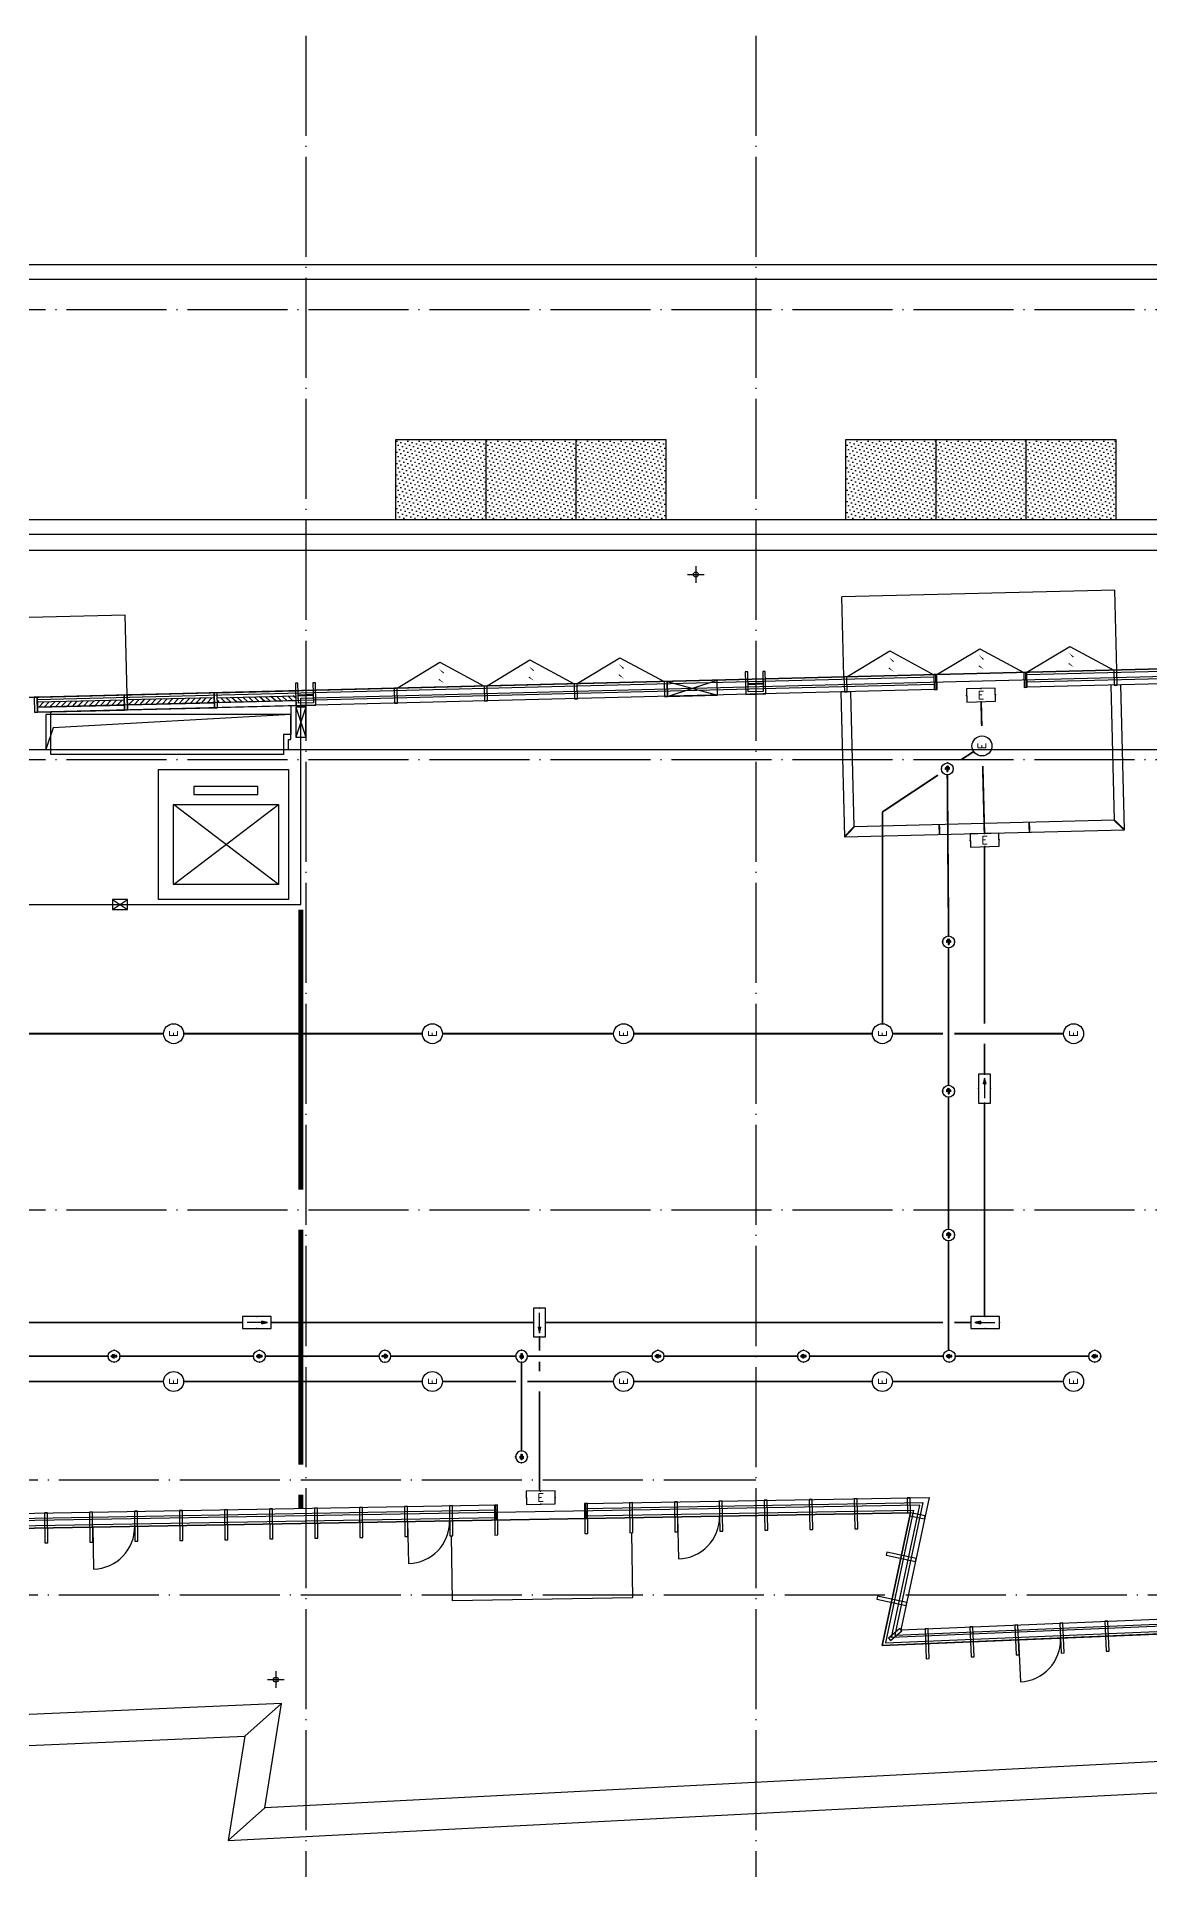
# Model space of a CAD drawing. Extents: x -288892 to 250096, y -100054 to 404668.
# Drawn here: x 36016 to 58269, y 172710 to 209356 of the extents above; entities that cross this region are included whole.
import ezdxf
from ezdxf.enums import TextEntityAlignment as Align
from ezdxf.xclip import XClip

# ---------------------------------------------------------------- set-up
doc = ezdxf.new("R2010")
doc.units = 0
doc.header["$LTSCALE"] = 1000
doc.header["$MEASUREMENT"] = 0
for name, pattern in [('104-14# 核心筒$0$DOTE', [2.42, 2, -0.2, 0.02, -0.2]), ('DASH', [0.35, 0.25, -0.1]), ('X-104 14#平面$0$DASH', [0.35, 0.25, -0.1])]:
    doc.linetypes.add(name, pattern=pattern)
doc.layers.get('0').update_dxf_attribs({"linetype": 'CONTINUOUS'})
for name, color, linetype in [('104-14# 核心筒$0$A-C_玻璃幕墙', 140, 'CONTINUOUS'), ('104-14# 核心筒$0$A-E_电梯', 171, 'CONTINUOUS'), ('104-14# 核心筒$0$A_AXIS-轴线', 36, '104-14# 核心筒$0$DOTE'), ('14#楼幕墙$0$A-C_玻璃幕墙', 140, 'CONTINUOUS'), ('14#楼幕墙$0$A-C_窗', 140, 'CONTINUOUS'), ('EQUIP-照明', 3, 'CONTINUOUS'), ('WIRE-应急', 2, 'DASH'), ('X-104 14#平面$0$A-C_玻璃幕墙', 140, 'CONTINUOUS'), ('X-104 14#平面$0$A-C_窗', 140, 'CONTINUOUS'), ('X-104 14#平面$0$A-O_分水线', 127, 'CONTINUOUS'), ('X-104 14#平面$0$A-O_屋面', 201, 'CONTINUOUS'), ('X-104 14#平面$0$A-SUR_保温', 222, 'CONTINUOUS'), ('X-104 14#平面$0$A-SUR_看线', 231, 'CONTINUOUS'), ('X-104 14#平面$0$A-TECH_暖通', 6, 'CONTINUOUS'), ('X-104 14#平面$0$A-TECH_电气', 240, 'CONTINUOUS'), ('X-104 14#平面$0$DUCT-新风管立管', 3, 'CONTINUOUS'), ('X-104 14#平面$0$EH_玻璃', 156, 'CONTINUOUS'), ('X-104 14#平面$0$挡烟垂壁', 5, 'CONTINUOUS')]:
    doc.layers.add(name, color=color, linetype=linetype)
doc.layers.add('14#楼幕墙$0$04-不打印_辅助线', color=165, linetype='CONTINUOUS', plot=False)
doc.layers.add('X-104 14#平面$0$04-不打印_辅助线', color=165, linetype='CONTINUOUS', plot=False)
doc.layers.add('X-104 14#平面$0$000套内', color=226, linetype='CONTINUOUS', lineweight=30)
doc.layers.get('X-104 14#平面$0$A-O_分水线').off()
doc.styles.add('_TEL_DIM', font='SIMPLEX', dxfattribs={"width": 0.8, "height": 3.5, "bigfont": 'HZTXT'})
pattern_1 = [(45, (0, 0), (-28.0633, 84.1899), [0, -79.375])]

# ---------------------------------------------------------------- blocks, each defined once
blk = doc.blocks.new('14#楼幕墙$0$A$C103B1A8E')
blk.add_lwpolyline([(0, 0), (60, 0), (60, 600), (0, 600)], close=True)
blk = doc.blocks.new('14#楼幕墙$0$A$C678332E3')
blk.add_lwpolyline([(0, 0), (60, 0), (60, 300), (0, 300)], close=True)
blk = doc.blocks.new('*U1890')
blk.add_lwpolyline([(300, 0), (0, 0), (0, 150), (300, 150)], close=True)
blk = doc.blocks.new('14#楼幕墙$0$A$C07E80D9E')
blk.add_lwpolyline([(-350, -50), (-50, -50), (-50, -450), (0, -450), (0, 0), (-400, 0), (-400, -450), (-350, -450)], close=True)
for points in [[(-50, -200), (-350, -200)], [(-50, -220), (-350, -220)]]:
    blk.add_lwpolyline(points)
at = {"layer": '14#楼幕墙$0$A-C_玻璃幕墙', "rotation": 180}
blk.add_blockref('*U1890', (-50, -50), dxfattribs=at)
blk = doc.blocks.new('14#楼幕墙$0$A$C140B3602')
for name, p, rotation in [('14#楼幕墙$0$A$C07E80D9E', (33182, 16419), 180.4441616166542), ('14#楼幕墙$0$A$C678332E3', (18953, 16309), 0.4441616165203613), ('14#楼幕墙$0$A$C678332E3', (20753, 16323), 0.4441616165203613), ('14#楼幕墙$0$A$C678332E3', (22553, 16337), 0.4441616165203613), ('14#楼幕墙$0$A$C07E80D9E', (24182, 16349), 180.4441616166542), ('14#楼幕墙$0$A$C678332E3', (26152, 16364), 0.4441616165203613), ('14#楼幕墙$0$A$C678332E3', (27952, 16378), 0.4441616165203613), ('14#楼幕墙$0$A$C678332E3', (29752, 16392), 0.4441616165203613), ('14#楼幕墙$0$A$C678332E3', (31552, 16406), 0.4441616165203613), ('14#楼幕墙$0$A$C678332E3', (35152, 16434), 0.4441616165203613), ('14#楼幕墙$0$A$C678332E3', (36952, 16448), 0.4441616165203613), ('14#楼幕墙$0$A$C678332E3', (38752, 16462), 0.4441616165203613), ('14#楼幕墙$0$A$C678332E3', (40552, 16476), 0.4441616165203613), ('14#楼幕墙$0$A$C103B1A8E', (18870, -300), 359.9999999999836), ('14#楼幕墙$0$A$C103B1A8E', (19770, -300), 359.9999999999836), ('14#楼幕墙$0$A$C103B1A8E', (20670, -300), 359.9999999999836), ('14#楼幕墙$0$A$C103B1A8E', (21570, -300), 359.9999999999836), ('14#楼幕墙$0$A$C103B1A8E', (22470, -300), 359.9999999999836), ('14#楼幕墙$0$A$C103B1A8E', (23370, -300), 359.9999999999836), ('14#楼幕墙$0$A$C103B1A8E', (24270, -300), 359.9999999999836), ('14#楼幕墙$0$A$C103B1A8E', (25170, -300), 359.9999999999836), ('14#楼幕墙$0$A$C103B1A8E', (26070, -300), 359.9999999999836), ('14#楼幕墙$0$A$C103B1A8E', (26970, -300), 359.9999999999836), ('14#楼幕墙$0$A$C103B1A8E', (27870, -300), 359.9999999999836), ('14#楼幕墙$0$A$C103B1A8E', (29670, -300), 359.9999999999836), ('14#楼幕墙$0$A$C103B1A8E', (30570, -300), 359.9999999999836), ('14#楼幕墙$0$A$C103B1A8E', (31470, -300), 359.9999999999836), ('14#楼幕墙$0$A$C103B1A8E', (32370, -300), 359.9999999999836), ('14#楼幕墙$0$A$C103B1A8E', (33270, -300), 359.9999999999836), ('14#楼幕墙$0$A$C103B1A8E', (34170, -300), 359.9999999999836), ('14#楼幕墙$0$A$C103B1A8E', (35070, -300), 359.9999999999836), ('14#楼幕墙$0$A$C678332E3', (36187, 300), 179.9999999998551), ('14#楼幕墙$0$A$C678332E3', (36187, 0), 257.0000000000451), ('14#楼幕墙$0$A$C103B1A8E', (36270, -974), 76.99999999804531), ('14#楼幕墙$0$A$C103B1A8E', (36068, -1851), 76.99999999804531), ('14#楼幕墙$0$A$C678332E3', (35704, -2502), 309.1998071011113), ('14#楼幕墙$0$A$C103B1A8E', (36454, -2923), 1.399614201771549), ('14#楼幕墙$0$A$C103B1A8E', (37353, -2901), 1.399614201771549), ('14#楼幕墙$0$A$C103B1A8E', (38253, -2880), 1.399614201771549), ('14#楼幕墙$0$A$C103B1A8E', (39153, -2858), 1.399614201771549), ('14#楼幕墙$0$A$C103B1A8E', (40053, -2836), 1.399614201771549)]:
    blk.add_blockref(name, p, dxfattribs=dict(rotation=rotation))
blk = doc.blocks.new('14#楼幕墙$0$A$C2CD63A88')
blk.add_lwpolyline([(0, 670), (0, -170)])
blk.add_arc((0, 670), 840, 270, 0)
blk = doc.blocks.new('14#楼幕墙$0$A$C22714246')
blk.add_lwpolyline([(1740, 497), (870, 0), (0, 497)])
at = {"layer": '14#楼幕墙$0$A-C_玻璃幕墙', "color": 1}
blk.add_lwpolyline([(899, 122, 0, 25, 0), (802, 217, 0, 0, 0), (900, 340, 25, 0, 0), (796, 422, 0, 0, 0)], format="xyseb", dxfattribs=at)
blk = doc.blocks.new('14#楼幕墙')
at = {"layer": '14#楼幕墙$0$A-C_玻璃幕墙'}
for p, q in [((62738, 196820), (22065, 195795)), ((53962, 196549), (36028, 196097)), ((62662, 196768), (55822, 196596)), ((62435, 196612), (55826, 196446)), ((62283, 196508), (55828, 196346)), ((53966, 196399), (36032, 195947)), ((53969, 196299), (36034, 195847)), ((17709, 179515), (45230, 179996)), ((46970, 180026), (53863, 180146)), ((46971, 179926), (53739, 180044)), ((53739, 180044), (53176, 177395)), ((53863, 180146), (53300, 177501)), ((17309, 179208), (45235, 179696)), ((17376, 179259), (45234, 179746)), ((17576, 179413), (45232, 179896)), ((45235, 179696), (46975, 179726)), ((46974, 179776), (53553, 179891)), ((46975, 179726), (53491, 179840)), ((53491, 179840), (52927, 177185)), ((53553, 179891), (52989, 177237)), ((52989, 177237), (73576, 178100)), ((53176, 177395), (73570, 178250)), ((53300, 177501), (73626, 178352)), ((52927, 177185), (74538, 178090))]:
    blk.add_line(p, q, dxfattribs=at)
blk.add_lwpolyline([(120742, 216995), (99427, 222925), (92266, 197155), (62308, 195791), (62738, 196820), (22065, 195795), (17309, 179208), (53491, 179840), (52927, 177185), (83500, 178466), (82418, 175654), (109062, 173768), (119297, 188914), (117563, 189300)], close=True, dxfattribs=at)
at = {"layer": '14#楼幕墙$0$A-C_玻璃幕墙', "ltscale": 2}
for points in [[(57580, 198290), (52121, 198153)], [(57620, 196691), (57580, 198290)], [(52162, 196553), (52121, 198153)], [(47910, 179442), (47933, 178142), (44333, 178080), (44310, 179379)]]:
    blk.add_lwpolyline(points, dxfattribs=at)
blk.add_lwpolyline([(37826, 196192), (37786, 197791), (32558, 197660), (32598, 196060)], close=True, dxfattribs=at)
at = {"layer": '14#楼幕墙$0$04-不打印_辅助线', "rotation": 181.4441616166519}
blk.add_blockref('14#楼幕墙$0$A$C22714246', (55748, 197140), dxfattribs=at)
at = {"layer": '14#楼幕墙$0$A-C_玻璃幕墙', "rotation": 1.000000000000248}
blk.add_blockref('14#楼幕墙$0$A$C140B3602', (17309, 179208), dxfattribs=at)
at = {"layer": '14#楼幕墙$0$A-C_窗'}
for name, p, rotation in [('14#楼幕墙$0$A$C22714246', (57547, 197186), 181.4441616166522), ('14#楼幕墙$0$A$C22714246', (44951, 196868), 181.4441616166522), ('14#楼幕墙$0$A$C22714246', (46751, 196914), 181.4441616166522), ('14#楼幕墙$0$A$C22714246', (48550, 196959), 181.4441616166522), ('14#楼幕墙$0$A$C22714246', (53949, 197095), 181.4441616166522), ('14#楼幕墙$0$A$C2CD63A88', (37148, 178884), 1.000000000003353), ('14#楼幕墙$0$A$C2CD63A88', (43447, 178994), 1.000000000003353), ('14#楼幕墙$0$A$C2CD63A88', (48846, 179089), 1.000000000003353), ('14#楼幕墙$0$A$C2CD63A88', (55682, 176630), 2.399614202265723)]:
    blk.add_blockref(name, p, dxfattribs=dict(at, rotation=rotation))
blk = doc.blocks.new('104-14# 核心筒$0$wrert')
for p, q in [((300, 200), (1900, 2300)), ((300, 2300), (1900, 200)), ((2265, 1890.12), (2100, 1890.12)), ((2100, 1890.12), (2100, 609.88)), ((2265, 609.88), (2265, 1890.12)), ((2100, 609.88), (2265, 609.88))]:
    blk.add_line(p, q)
for points in [[(0, 2600), (2600, 2600), (2600, 0), (0, 0)], [(300, 2300), (1900, 2300), (1900, 200), (300, 200), (300, 2300)]]:
    blk.add_lwpolyline(points, close=True)
blk = doc.blocks.new('104-14# 核心筒')
at = {"layer": '104-14# 核心筒$0$A-C_玻璃幕墙'}
blk.add_lwpolyline([(82418, 175654), (83500, 178466), (52927, 177185), (53491, 179840), (17309, 179208), (22065, 195795), (62738, 196820), (62308, 195791), (92266, 197155), (99427, 222925), (120742, 216995), (117563, 189300), (119297, 188914), (109062, 173768), (82418, 175654)], dxfattribs=at)
at = {"layer": '104-14# 核心筒$0$A_AXIS-轴线'}
for p, q in [((41400, 228734), (41400, 169655)), ((50400, 228734), (50400, 169655)), ((-9370, 203900), (120260, 203900)), ((-9370, 194900), (120260, 194900)), ((-9370, 185900), (120260, 185900)), ((-9520, 180500), (50400, 180500)), ((-9520, 178200), (59400, 178200))]:
    blk.add_line(p, q, dxfattribs=at)
at = {"layer": '104-14# 核心筒$0$A-E_电梯', "rotation": 90}
blk.add_blockref('104-14# 核心筒$0$wrert', (41050, 192100), dxfattribs=at)
blk = doc.blocks.new('*U1766')
h = blk.add_hatch()
h.set_pattern_fill('ANSI31', color=256, scale=50)
h.set_pattern_definition([(45, (-56212.376, 120006.8), (-56.1266, 56.1266), [])])
h.paths.add_polyline_path([(-1740, 100), (0, 100), (0, 200), (-1740, 200)])
for points in [[(-1740, 0), (0, 0), (0, 300), (-1740, 300)], [(-1740, 100), (0, 100), (0, 200), (-1740, 200)]]:
    blk.add_lwpolyline(points, close=True)
blk = doc.blocks.new('*U1767')
h = blk.add_hatch()
h.set_pattern_fill('ANSI31', color=256, scale=50)
h.set_pattern_definition([(45, (-56042.376, 120006.8), (-56.1266, 56.1266), [])])
h.paths.add_polyline_path([(-1570, 100), (0, 100), (0, 200), (-1570, 200)])
for points in [[(-1570, 0), (0, 0), (0, 300), (-1570, 300)], [(-1570, 100), (0, 100), (0, 200), (-1570, 200)]]:
    blk.add_lwpolyline(points, close=True)
blk = doc.blocks.new('X-104 14#平面$0$ydl')
h = blk.add_hatch()
h.set_pattern_fill('ANSI31', color=8, scale=30, angle=45)
h.set_pattern_definition([(90, (0, 0), (-47.625, 1e-14), [])])
edge = h.paths.add_edge_path()
edge.add_arc((0, 0), 138, 0, 360)
for radius in [168, 138]:
    blk.add_circle((0, 0), radius)
at = {"layer": 'X-104 14#平面$0$04-不打印_辅助线'}
for p, q in [((-168, 0), (168, 0)), ((0, 168), (0, -168))]:
    blk.add_line(p, q, dxfattribs=at)
blk = doc.blocks.new('X-104 14#平面$0$ydlzh')
at = {"layer": 'X-104 14#平面$0$A-O_分水线'}
for p in [(-41670, -7179), (-50070, -29275)]:
    blk.add_blockref('X-104 14#平面$0$ydl', p, dxfattribs=at)
blk = doc.blocks.new('*U1800')
blk.add_lwpolyline([(200, 0), (200, 300), (0, 300), (0, 0), (200, 0), (0, 300), (0, 0), (200, 300)])
blk = doc.blocks.new('X-104 14#平面$0$dd')
at = {"layer": 'X-104 14#平面$0$A-TECH_电气', "rotation": 270}
blk.add_blockref('*U1800', (37594, -107000), dxfattribs=at)
blk = doc.blocks.new('*U1802')
blk.add_lwpolyline([(200, 0), (200, 600), (0, 600), (0, 0), (200, 0), (0, 600), (0, 0), (200, 600)])
blk = doc.blocks.new('*U1837')
blk.add_lwpolyline([(300, 0), (300, 1000), (0, 1000), (0, 0), (300, 0), (0, 1000), (0, 0), (300, 1000)])
blk = doc.blocks.new('X-104 14#平面$0$sdfjladfiididid')
at = {"layer": 'X-104 14#平面$0$A-TECH_暖通'}
for name, p, rotation in [('*U1837', (48623, 196464), 271.444161616655), ('*U1802', (41400, 195950), 180)]:
    blk.add_blockref(name, p, dxfattribs=dict(at, rotation=rotation))
blk = doc.blocks.new('X-104 14#平面')
at = {"layer": 'X-104 14#平面$0$EH_玻璃'}
h = blk.add_hatch(dxfattribs=at)
h.set_pattern_fill('DOTS', color=256, scale=50, angle=45)
h.set_pattern_definition(pattern_1)
h.paths.add_polyline_path([(48602, 201300), (43200, 201300), (43200, 199700), (48602, 199700)])
h = blk.add_hatch(dxfattribs=at)
h.set_pattern_fill('DOTS', color=256, scale=50, angle=45)
h.set_pattern_definition(pattern_1)
h.paths.add_polyline_path([(57602, 201300), (52200, 201300), (52200, 199700), (57602, 199700)])
for centre in [(49200, 198600), (40800, 176503)]:
    blk.add_circle(centre, 50)
at = {"layer": 'X-104 14#平面$0$000套内'}
blk.add_lwpolyline([(59650, 177617), (53114, 177343), (53677, 179993), (17509, 179362), (21062, 191750), (22050, 191750), (22050, 186000), (23450, 186000), (23450, 184600), (29250, 184600), (29250, 186000), (33800, 186000), (33800, 192000), (41300, 192000), (41300, 196129), (59650, 196592)], close=True, dxfattribs=at)
at = {"layer": 'X-104 14#平面$0$04-不打印_辅助线'}
blk.add_lwpolyline([(89162, 208712), (77270, 199400), (23400, 199400), (23400, 195100), (77400, 195100), (77400, 194900), (95400, 194900), (95400, 203900), (95192, 203900), (96002, 206809)], close=True, dxfattribs=at)
at = {"layer": 'X-104 14#平面$0$A-C_玻璃幕墙'}
for p, q in [((45000, 201300), (45000, 199700)), ((46800, 201300), (46800, 199700)), ((54000, 201300), (54000, 199700)), ((55800, 201300), (55800, 199700)), ((43200, 199700), (48600, 199700)), ((52200, 199700), (57600, 199700))]:
    blk.add_line(p, q, dxfattribs=at)
for points in [[(82418, 175654), (83500, 178466), (52927, 177185), (53491, 179840), (17309, 179208), (22065, 195795), (62738, 196820), (62308, 195791), (92266, 197155), (99427, 222925), (120742, 216995), (117563, 189300), (119297, 188914), (109062, 173768), (82418, 175654)], [(43200, 199700), (43200, 201300), (48600, 201300), (48600, 199700)], [(52200, 199700), (52200, 201300), (57600, 201300), (57600, 199700)], [(53991, 196599), (53999, 196300)], [(55791, 196645), (55798, 196345)], [(45205, 179695), (45200, 179995)], [(47005, 179727), (47000, 180027)]]:
    blk.add_lwpolyline(points, dxfattribs=at)
blk.add_lwpolyline([(52099, 196252), (52172, 193353), (57771, 193494), (57697, 196393), (57498, 196388), (57566, 193689), (52367, 193558), (52299, 196257)], close=True, dxfattribs=at)
at = {"layer": 'X-104 14#平面$0$A-C_玻璃幕墙', "const_width": 35}
for points in [[(52367, 193558), (52172, 193353)], [(54067, 193600), (54072, 193401)], [(55866, 193646), (55871, 193446)], [(57566, 193689), (57771, 193494)]]:
    blk.add_lwpolyline(points, dxfattribs=at)
at = {"layer": 'X-104 14#平面$0$A-O_屋面', "ltscale": 5}
for p, q in [((8392, 199700), (67250, 199700)), ((39845, 173284), (83828, 175554)), ((-6010, 173358), (40178, 175375)), ((40178, 175375), (39845, 173284))]:
    blk.add_line(p, q, dxfattribs=at)
blk.add_lwpolyline([(733, 201212), (-347, 201441), (367, 204800), (66341, 204800), (83503, 220380), (87317, 219319), (85627, 213243), (85338, 213324), (86948, 219110), (83582, 220046), (66456, 204500), (610, 204500), (9, 201672), (795, 201505)], close=True, dxfattribs=at)
for points in [[(67250, 199080), (23400, 199080)], [(82594, 176111), (40578, 173942), (40910, 176027), (-5237, 174013), (-2256, 188036)], [(40178, 175375), (40910, 176027)], [(40578, 173942), (39845, 173284)]]:
    blk.add_lwpolyline(points, dxfattribs=at)
at = {"layer": 'X-104 14#平面$0$A-SUR_保温'}
blk.add_lwpolyline([(41100, 195979), (41100, 195400), (40950, 195400), (40950, 195000), (36300, 195000), (36300, 195846)], dxfattribs=at)
at = {"layer": 'X-104 14#平面$0$A-SUR_看线', "linetype": 'X-104 14#平面$0$DASH', "ltscale": 2, "const_width": 100}
blk.add_lwpolyline([(41300, 180200), (41300, 179929)], dxfattribs=at)
at = {"layer": 'X-104 14#平面$0$DUCT-新风管立管'}
blk.add_lwpolyline([(41100, 195800), (36200, 195800), (36200, 195100), (41050, 195100), (41050, 195300), (41100, 195300), (41100, 195800), (36345, 195537), (36200, 195100)], dxfattribs=at)
at = {"layer": 'X-104 14#平面$0$挡烟垂壁', "linetype": 'X-104 14#平面$0$DASH', "ltscale": 2, "const_width": 100}
for points in [[(41300, 191900), (41300, 186300)], [(41300, 185500), (41300, 180800)]]:
    blk.add_lwpolyline(points, dxfattribs=at)
ref = blk.add_blockref('104-14# 核心筒', (0, 0))
XClip(ref).set_block_clipping_path([(-38664.3623821461, -25500), (139216.5485069363, 330900)])
for name, p in [('X-104 14#平面$0$dd', (-63, 299100)), ('14#楼幕墙', (0, 0)), ('X-104 14#平面$0$sdfjladfiididid', (0, 0)), ('X-104 14#平面$0$ydlzh', (90870, 205779))]:
    blk.add_blockref(name, p)
at = {"layer": 'X-104 14#平面$0$A-C_窗', "rotation": 1.444161616544131}
for p in [(37774, 195891), (39573, 195936)]:
    blk.add_blockref('*U1766', p, dxfattribs=at)
at = {"layer": 'X-104 14#平面$0$A-C_窗', "xscale": -1, "rotation": 1.444161616549531}
blk.add_blockref('*U1767', (39633, 195937), dxfattribs=at)
blk = doc.blocks.new('$equip$00001838')
blk.add_circle((0, 0), 0.5)
at = {"color": 7, "style": '_TEL_DIM'}
blk.add_attdef('$TEXT$', text='', height=0.4, dxfattribs=at).set_placement((0, 0), align=Align.MIDDLE_CENTER)
at = {"color": 7, "style": '_TEL_DIM', "flags": 1}
blk.add_attdef('A', text='', height=0.00002, dxfattribs=at).set_placement((0, 0), align=Align.MIDDLE_CENTER)
blk = doc.blocks.new('$equip$00002534')
for p, q in [((-0.72, 0.66), (-0.72, 0)), ((0.72, 0.66), (-0.72, 0.66)), ((-0.72, 0), (0.72, 0)), ((0.72, 0), (0.72, 0.66))]:
    blk.add_line(p, q)
at = {"const_width": 0.02}
blk.add_lwpolyline([(-0.72, 0.66), (-0.72, 0), (0.72, 0), (0.72, 0.66), (-0.72, 0.66), (-0.72, 0)], dxfattribs=at)
for p in [(-0.72, 0.33), (0, 0.66), (0, 0), (0.72, 0.33)]:
    blk.add_point(p)
at = {"color": 7, "style": '_TEL_DIM'}
blk.add_attdef('$TEXT$', text='', height=0.4, dxfattribs=at).set_placement((0, 0.33), align=Align.MIDDLE_CENTER)
at = {"color": 7, "style": '_TEL_DIM', "flags": 1}
blk.add_attdef('A', text='', height=0.00002, dxfattribs=at).set_placement((0, 0), align=Align.MIDDLE_CENTER)
blk = doc.blocks.new('$equip$00002541')
blk.add_hatch(color=256).paths.add_polyline_path([(-0.24, 0.372), (-0.528, 0.3), (-0.24, 0.228)])
for p, q in [((-0.72, 0.6), (-0.72, 0)), ((0.72, 0.6), (-0.72, 0.6)), ((-0.72, 0), (0.72, 0)), ((-0.24, 0.372), (-0.528, 0.3)), ((-0.528, 0.3), (-0.24, 0.228)), ((-0.24, 0.372), (-0.24, 0.228)), ((0.72, 0), (0.72, 0.6))]:
    blk.add_line(p, q)
at = {"color": 7}
blk.add_line((-0.48, 0.3), (0.48, 0.3), dxfattribs=at)
at = {"const_width": 0.02}
blk.add_lwpolyline([(-0.72, 0.6), (-0.72, 0), (0.72, 0), (0.72, 0.6), (-0.72, 0.6), (-0.72, 0)], dxfattribs=at)
for p in [(-0.72, 0.3), (0, 0.6), (0, 0), (0.72, 0.3)]:
    blk.add_point(p)
at = {"color": 7, "style": '_TEL_DIM', "flags": 1}
blk.add_attdef('A', text='', height=0.00002, dxfattribs=at).set_placement((0, 0), align=Align.MIDDLE_CENTER)
blk = doc.blocks.new('$equip_U$00000189(HT0843)')
at = {"color": 2}
for p, q in [((-0.72, 0.66), (-0.72, 0)), ((0.72, 0.66), (-0.72, 0.66)), ((-0.72, 0), (0.72, 0)), ((0.72, 0), (0.72, 0.66))]:
    blk.add_line(p, q, dxfattribs=at)
at = {"color": 2, "const_width": 0.0125}
for points in [[(0.72, 0.66), (0.72, 0.66), (-0.72, 0.66)], [(-0.72, 0.66), (-0.72, 0)], [(-0.72, 0), (0.72, 0)], [(0.72, 0), (0.72, 0.66)]]:
    blk.add_lwpolyline(points, dxfattribs=at)
at = {"color": 2}
blk.add_lwpolyline([(-0.72, 0.66), (-0.72, 0)], dxfattribs=at)
for p in [(-0.72, 0.33), (0, 0.66), (0, 0), (0.72, 0.33)]:
    blk.add_point(p)
at = {"color": 7, "style": '_TEL_DIM'}
blk.add_attdef('$TEXT$', text='', height=0.4, dxfattribs=at).set_placement((0, 0.33), align=Align.MIDDLE_CENTER)
at = {"color": 7, "style": '_TEL_DIM', "flags": 1}
blk.add_attdef('A', text='', height=0.000025, dxfattribs=at).set_placement((0, 0), align=Align.MIDDLE_CENTER)
blk = doc.blocks.new('$equip_U$00000283(晏大钊)')
at = {"color": 3}
for p, q in [((-0.07, 0.05), (-0.27, 0.05)), ((-0.27, 0.05), (-0.27, 0.05)), ((-0.26, 0.05), (-0.27, 0.04)), ((-0.25, 0.05), (-0.27, 0.03)), ((-0.24, 0.05), (-0.27, 0.02)), ((-0.23, 0.05), (-0.27, 0.01)), ((-0.22, 0.05), (-0.27, 0)), ((-0.2, 0.05), (-0.27, -0.01)), ((-0.19, 0.05), (-0.27, -0.03)), ((-0.18, 0.05), (-0.27, -0.04)), ((-0.17, 0.05), (-0.27, -0.05)), ((-0.16, 0.05), (-0.27, -0.06)), ((-0.27, 0.05), (-0.27, 0.05)), ((-0.26, 0.05), (-0.27, 0.04)), ((-0.25, 0.05), (-0.27, 0.03)), ((-0.24, 0.05), (-0.27, 0.02)), ((-0.23, 0.05), (-0.27, 0.01)), ((-0.22, 0.05), (-0.27, 0)), ((-0.2, 0.05), (-0.27, -0.01)), ((-0.19, 0.05), (-0.27, -0.03)), ((-0.18, 0.05), (-0.27, -0.04)), ((-0.17, 0.05), (-0.27, -0.05)), ((-0.16, 0.05), (-0.27, -0.06)), ((-0.15, 0.05), (-0.26, -0.06)), ((-0.15, 0.05), (-0.26, -0.06)), ((-0.14, 0.05), (-0.25, -0.06)), ((-0.14, 0.05), (-0.25, -0.06)), ((-0.13, 0.05), (-0.24, -0.06)), ((-0.13, 0.05), (-0.24, -0.06)), ((-0.11, 0.05), (-0.23, -0.06)), ((-0.11, 0.05), (-0.23, -0.06)), ((-0.1, 0.05), (-0.22, -0.06)), ((-0.1, 0.05), (-0.22, -0.06)), ((-0.09, 0.05), (-0.21, -0.06)), ((-0.09, 0.05), (-0.21, -0.06)), ((-0.08, 0.05), (-0.2, -0.06)), ((-0.08, 0.05), (-0.2, -0.06)), ((-0.07, 0.05), (-0.18, -0.06)), ((-0.07, 0.05), (-0.18, -0.06)), ((-0.06, 0.05), (-0.17, -0.06)), ((-0.06, 0.05), (-0.17, -0.06)), ((-0.05, 0.05), (-0.16, -0.06)), ((-0.05, 0.05), (-0.16, -0.06)), ((-0.04, 0.05), (-0.15, -0.06)), ((-0.04, 0.05), (-0.15, -0.06)), ((-0.02, 0.05), (-0.14, -0.06)), ((-0.02, 0.05), (-0.14, -0.06)), ((-0.01, 0.05), (-0.13, -0.06)), ((-0.01, 0.05), (-0.13, -0.06)), ((0, 0.05), (-0.12, -0.06)), ((0, 0.05), (-0.12, -0.06)), ((0.01, 0.05), (-0.11, -0.06)), ((0.01, 0.05), (-0.11, -0.06)), ((0.02, 0.05), (-0.09, -0.06)), ((0.02, 0.05), (-0.09, -0.06)), ((0.03, 0.05), (-0.08, -0.06)), ((0.03, 0.05), (-0.08, -0.06)), ((0.04, 0.05), (-0.07, -0.06)), ((0.04, 0.05), (-0.07, -0.06)), ((0.05, 0.05), (-0.06, -0.06)), ((0.05, 0.05), (-0.06, -0.06)), ((-0.04, 0.17), (-0.05, 0.16)), ((-0.04, 0.17), (-0.05, 0.16)), ((0.07, 0.05), (-0.05, -0.06)), ((0.07, 0.05), (-0.05, -0.06)), ((-0.03, 0.17), (-0.04, 0.16)), ((-0.02, 0.17), (-0.04, 0.15)), ((-0.03, 0.17), (-0.04, 0.16)), ((-0.02, 0.17), (-0.04, 0.15)), ((0.15, 0.13), (-0.04, -0.06)), ((0.15, 0.13), (-0.04, -0.06)), ((0.21, 0.08), (-0.04, -0.18)), ((0.17, 0.03), (-0.04, -0.18)), ((-0.01, 0.17), (-0.03, 0.15)), ((0, 0.17), (-0.03, 0.14)), ((-0.01, 0.17), (-0.03, 0.15)), ((0, 0.17), (-0.03, 0.14)), ((0.16, 0.13), (-0.03, -0.06)), ((0.16, 0.13), (-0.03, -0.06)), ((0.22, 0.07), (-0.03, -0.18)), ((0.17, 0.02), (-0.03, -0.18)), ((0.01, 0.17), (-0.02, 0.14)), ((0.01, 0.17), (-0.02, 0.14)), ((0.17, 0.12), (-0.02, -0.06)), ((0.17, 0.12), (-0.02, -0.06)), ((0.22, 0.07), (-0.02, -0.18)), ((0.17, 0.01), (-0.02, -0.18)), ((0.02, 0.17), (-0.01, 0.13)), ((0.03, 0.17), (-0.01, 0.13)), ((0.02, 0.17), (-0.01, 0.13)), ((0.03, 0.17), (-0.01, 0.13)), ((0.23, 0.06), (-0.01, -0.18)), ((0.05, 0.17), (0, 0.12)), ((0.06, 0.17), (0, 0.12)), ((0.05, 0.17), (0, 0.12)), ((0.06, 0.17), (0, 0.12)), ((0.17, 0.11), (0, -0.06)), ((0.17, 0.11), (0, -0.06)), ((0.24, 0.06), (0, -0.18)), ((0.07, 0.17), (0.01, 0.11)), ((0.07, 0.17), (0.01, 0.11)), ((0.18, 0.11), (0.01, -0.06)), ((0.18, 0.11), (0.01, -0.06)), ((0.08, 0.17), (0.02, 0.1)), ((0.09, 0.17), (0.02, 0.1)), ((0.08, 0.17), (0.02, 0.1)), ((0.09, 0.17), (0.02, 0.1)), ((0.18, 0.1), (0.02, -0.06)), ((0.18, 0.1), (0.02, -0.06)), ((0.24, 0.05), (0.02, -0.18)), ((0.1, 0.17), (0.03, 0.09)), ((0.11, 0.17), (0.03, 0.09)), ((0.1, 0.17), (0.03, 0.09)), ((0.11, 0.17), (0.03, 0.09)), ((0.19, 0.1), (0.03, -0.06)), ((0.19, 0.1), (0.03, -0.06)), ((0.25, 0.05), (0.03, -0.18)), ((0.12, 0.16), (0.04, 0.08)), ((0.12, 0.16), (0.04, 0.08)), ((0.19, 0.09), (0.04, -0.06)), ((0.19, 0.09), (0.04, -0.06)), ((0.25, 0.04), (0.04, -0.18)), ((0.12, 0.16), (0.05, 0.08)), ((0.12, 0.16), (0.05, 0.08)), ((0.13, 0.15), (0.05, 0.07)), ((0.13, 0.15), (0.05, 0.07)), ((0.2, 0.09), (0.05, -0.06)), ((0.2, 0.09), (0.05, -0.06)), ((0.26, 0.03), (0.05, -0.18)), ((0.14, 0.15), (0.06, 0.07)), ((0.14, 0.15), (0.06, 0.07)), ((0.14, 0.14), (0.06, 0.06)), ((0.14, 0.14), (0.06, 0.06)), ((0.21, 0.08), (0.06, -0.06)), ((0.16, 0.04), (0.06, -0.06)), ((0.27, 0.03), (0.06, -0.18)), ((0.15, 0.14), (0.07, 0.06)), ((0.15, 0.14), (0.07, 0.06)), ((0.27, 0.02), (0.07, -0.18)), ((0.28, 0.02), (0.08, -0.18)), ((0.28, 0.01), (0.09, -0.18)), ((0.28, 0.01), (0.09, -0.18)), ((0.29, 0.01), (0.1, -0.18)), ((0.29, 0.01), (0.1, -0.18)), ((0.3, 0), (0.16, -0.13)), ((0.3, 0), (0.16, -0.13)), ((0.21, 0.08), (0.17, 0.04)), ((0.21, 0.08), (0.18, 0.04)), ((0.22, 0.07), (0.19, 0.04)), ((0.22, 0.07), (0.2, 0.04)), ((0.23, 0.06), (0.21, 0.04)), ((0.24, 0.06), (0.21, 0.03)), ((0.24, 0.05), (0.21, 0.02)), ((0.25, 0.05), (0.21, 0.01)), ((0.25, 0.04), (0.21, 0)), ((0.26, 0.03), (0.21, -0.01)), ((0.27, 0.03), (0.21, -0.02)), ((0.27, 0.02), (0.21, -0.03)), ((0.28, 0.02), (0.21, -0.05)), ((-0.03, -0.15), (-0.05, -0.18)), ((-0.03, -0.15), (-0.05, -0.18)), ((0.17, 0), (-0.01, -0.18)), ((0.17, -0.01), (0, -0.18)), ((0.17, -0.03), (0.02, -0.18)), ((0.17, -0.04), (0.03, -0.18)), ((0.17, -0.05), (0.04, -0.18)), ((0.17, -0.05), (0.05, -0.18)), ((0.18, -0.05), (0.06, -0.18)), ((0.19, -0.05), (0.07, -0.18)), ((0.2, -0.05), (0.08, -0.18)), ((0.3, 0), (0.27, -0.03)), ((0.3, 0), (0.27, -0.03))]:
    blk.add_line(p, q, dxfattribs=at)
at = {"color": 3, "linetype": 'ByBlock', "ltscale": 5}
for p, q in [((-0.27, 0.05), (-0.27, -0.06)), ((0.07, 0.05), (-0.27, 0.05)), ((0.07, 0.05), (-0.06, 0.17)), ((-0.06, 0.17), (0.11, 0.17)), ((0.07, 0.05), (0.07, 0.05)), ((0.11, 0.17), (0.3, 0)), ((-0.27, -0.06), (0.07, -0.06)), ((-0.06, -0.18), (0.07, -0.06)), ((0.11, -0.18), (-0.06, -0.18)), ((0.07, -0.06), (0.07, -0.06)), ((0.3, 0), (0.11, -0.18))]:
    blk.add_line(p, q, dxfattribs=at)
at = {"color": 3}
blk.add_circle((0, 0), 0.595, dxfattribs=at)
for p in [(-0.59, 0), (0, 0.59), (0.59, 0), (0, -0.59)]:
    blk.add_point(p)
at = {"color": 7, "style": '_TEL_DIM', "flags": 1}
for tag in ['A', 'REMARK']:
    blk.add_attdef(tag, text='', height=0.000025, dxfattribs=at).set_placement((0, 0), align=Align.MIDDLE_CENTER)
blk = doc.blocks.new('$equip_U$00000284(晏大钊)')
for p in [(-0.298, 0), (0, 0.298), (0.298, 0), (0, -0.298)]:
    blk.add_point(p)
at = {"xscale": 0.5, "yscale": 0.5, "zscale": 0.5}
blk.add_blockref('$equip_U$00000283(晏大钊)', (0, 0), dxfattribs=at)
at = {"color": 7, "style": '_TEL_DIM', "flags": 1}
for tag in ['A', 'REMARK']:
    blk.add_attdef(tag, text='', height=0.0000125, dxfattribs=at).set_placement((0, 0), align=Align.MIDDLE_CENTER)
blk = doc.blocks.new('$equip_U$00000302(HT0843)')
for p in [(-0.298, 0), (0, 0.298), (0.298, 0), (0, -0.298)]:
    blk.add_point(p)
at = {"rotation": 180}
blk.add_blockref('$equip_U$00000284(晏大钊)', (0, 0), dxfattribs=at)
at = {"color": 7, "style": '_TEL_DIM', "flags": 1}
for tag in ['A', 'REMARK']:
    blk.add_attdef(tag, text='', height=0.0000125, dxfattribs=at).set_placement((0, 0), align=Align.MIDDLE_CENTER)

msp = doc.modelspace()

# ---------------------------------------------------------------- linework, layer by layer
at = {"layer": 'WIRE-应急', "linetype": 'DASH', "const_width": 35}
for points in [[(54917, 195573), (54905, 196058)], [(54510, 194900), (54755, 195062)], [(52930, 193853), (54042, 194590)], [(54254, 191373), (54229, 194595)], [(54971, 193423), (54937, 194773)], [(52930, 189619), (52930, 193853)], [(54974, 189619), (54974, 193158)], [(54254, 188388), (54254, 191135)], [(35130, 189419), (38555, 189419)], [(38955, 189419), (43730, 189419)], [(44130, 189419), (47555, 189419)], [(47955, 189419), (52730, 189419)], [(53130, 189419), (54142, 189419)], [(54367, 189419), (56555, 189419)], [(54974, 188608), (54974, 189219)], [(54254, 185512), (54254, 188150)], [(54974, 188032), (54974, 183764)], [(54254, 185274), (54254, 183088)], [(35145, 183644), (40132, 183644)], [(40708, 183644), (45952, 183644)], [(46192, 183644), (54142, 183644)], [(54367, 183644), (54699, 183644)], [(46072, 183356), (46072, 183083)], [(34783, 182970), (37444, 182970)], [(37682, 182970), (40352, 182970)], [(40590, 182970), (42861, 182970)], [(43099, 182970), (45595, 182970)], [(45714, 181077), (45714, 182851)], [(45833, 182970), (48323, 182970)], [(46072, 182858), (46072, 182665)], [(48561, 182970), (51235, 182970)], [(51473, 182970), (54147, 182970)], [(54385, 182970), (57058, 182970)], [(35130, 182465), (38555, 182465)], [(38955, 182465), (43730, 182465)], [(44130, 182465), (45602, 182465)], [(45827, 182465), (47555, 182465)], [(46072, 182265), (46072, 180274)], [(47955, 182465), (52730, 182465)], [(53130, 182465), (56555, 182465)]]:
    msp.add_lwpolyline(points, dxfattribs=at)

# ---------------------------------------------------------------- block references
msp.add_blockref('X-104 14#平面', (0, 0))
at = {"layer": 'EQUIP-照明'}
ref = msp.add_blockref('$equip$00002534', (54898, 196322), dxfattribs=dict(at, xscale=400, yscale=400, zscale=400, rotation=181.4441616166515))
ref.add_attrib('$TEXT$', 'E', dxfattribs={"layer": '0', "color": 7, "height": 160, "style": '_TEL_DIM'}).set_placement((54902, 196190), align=Align.MIDDLE_CENTER)
at = {"layer": 'EQUIP-照明', "xscale": 400, "yscale": 400, "zscale": 400, "rotation": 90}
for p in [(54922, 195173), (38755, 189419), (43930, 189419), (47755, 189419), (52930, 189419), (56755, 189419), (38755, 182465), (43930, 182465), (47755, 182465), (52930, 182465), (56755, 182465)]:
    msp.add_blockref('$equip$00001838', p, dxfattribs=at).add_auto_attribs({'$TEXT$': 'E'})
at = {"layer": 'EQUIP-照明', "yscale": 400, "zscale": 400}
for name, p, xscale, rotation in [('$equip_U$00000302(HT0843)', (54229, 194714), 400, 270), ('$equip_U$00000302(HT0843)', (54254, 191254), 400, 270), ('$equip_U$00000302(HT0843)', (54254, 188269), 400, 270), ('$equip$00002541', (54854, 188320), 400, 270), ('$equip_U$00000302(HT0843)', (54254, 185393), 400, 270), ('$equip$00002541', (40420, 183764), 400, 180), ('$equip$00002541', (46192, 183644), 400, 90), ('$equip_U$00000302(HT0843)', (45714, 182970), -400, 270), ('$equip_U$00000302(HT0843)', (45714, 180958), -400, 270)]:
    msp.add_blockref(name, p, dxfattribs=dict(at, xscale=xscale, rotation=rotation))
at = {"layer": 'EQUIP-照明'}
ref = msp.add_blockref('$equip$00002534', (54971, 193423), dxfattribs=dict(at, xscale=400, yscale=400, zscale=400, rotation=181.4441616165289))
ref.add_attrib('$TEXT$', 'E', dxfattribs={"layer": '0', "color": 7, "height": 160, "style": '_TEL_DIM'}).set_placement((54975, 193291), align=Align.MIDDLE_CENTER)
at = {"layer": 'EQUIP-照明', "yscale": 400, "zscale": 400}
for name, p, xscale in [('$equip$00002541', (54987, 183524), 400), ('$equip_U$00000302(HT0843)', (37563, 182970), 400), ('$equip_U$00000302(HT0843)', (40471, 182970), 400), ('$equip_U$00000302(HT0843)', (42980, 182970), -400), ('$equip_U$00000302(HT0843)', (48442, 182970), 400), ('$equip_U$00000302(HT0843)', (51354, 182970), 400), ('$equip_U$00000302(HT0843)', (54266, 182970), 400), ('$equip_U$00000302(HT0843)', (57177, 182970), 400)]:
    msp.add_blockref(name, p, dxfattribs=dict(at, xscale=xscale))
at = {"layer": 'EQUIP-照明'}
ref = msp.add_blockref('$equip_U$00000189(HT0843)', (46100, 180011), dxfattribs=dict(at, xscale=400, yscale=400, zscale=400, rotation=1.000000000000191))
ref.add_attrib('$TEXT$', 'E', dxfattribs={"layer": '0', "color": 7, "height": 160, "style": '_TEL_DIM'}).set_placement((46097, 180143), align=Align.MIDDLE_CENTER)

doc.saveas('drawing.dxf')
